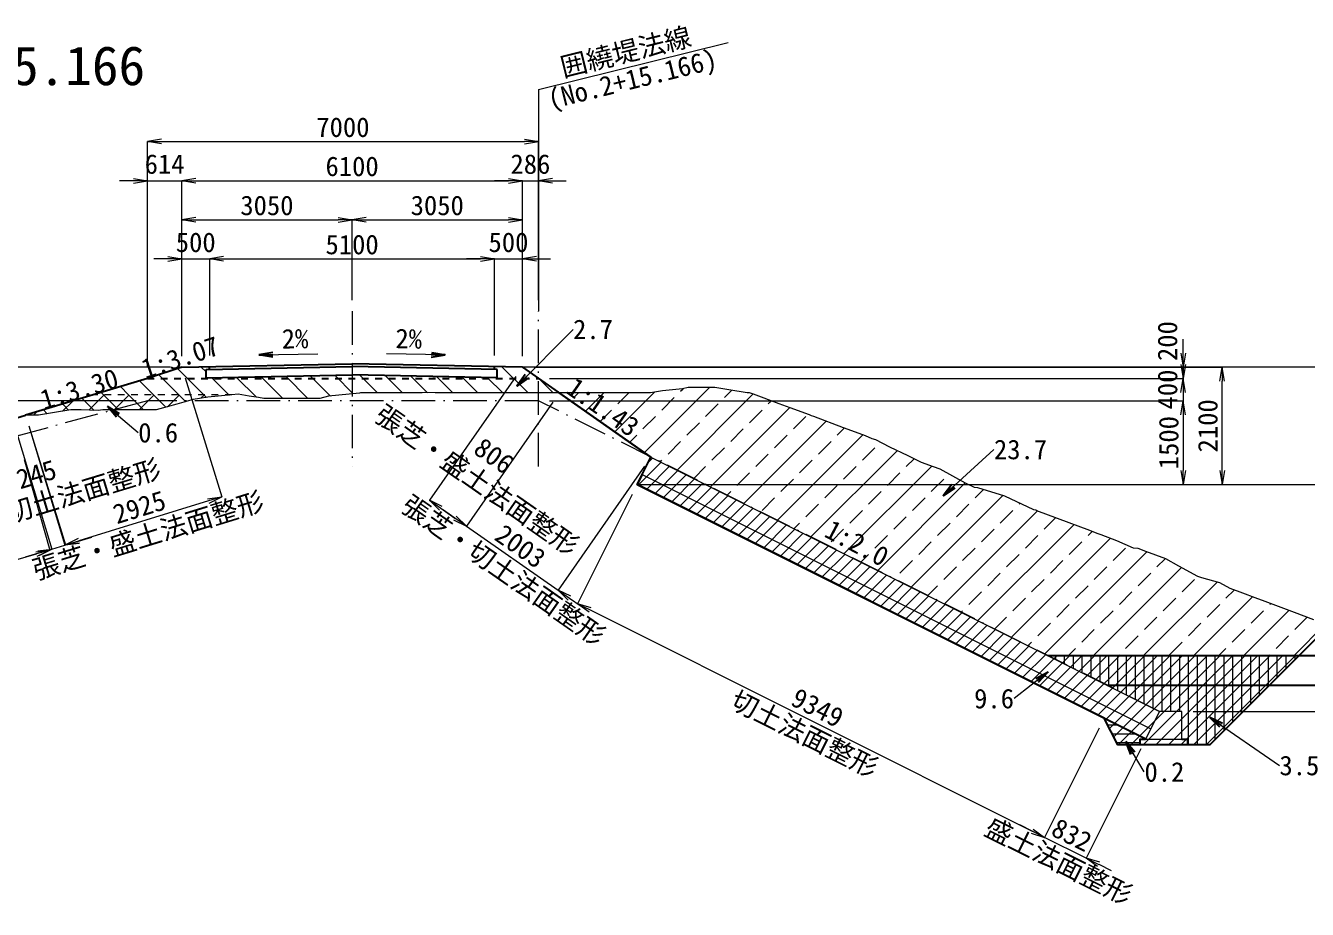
# Model space of a CAD drawing. Header units: millimetres. Extents: x -23295 to 84900, y -241468 to 58400.
# Drawn here: x 43330 to 66280, y -218312 to -202492 of the extents above; entities that cross this region are included whole.
import ezdxf
from ezdxf.enums import TextEntityAlignment as Align

# ---------------------------------------------------------------- set-up
doc = ezdxf.new("R2010")
doc.units = ezdxf.units.MM
doc.header["$LTSCALE"] = 100
doc.header["$PDSIZE"] = 300
doc.linetypes.add('SXF_一点短鎖線', pattern=[9.25, 6, -1.5, 0.25, -1.5])
doc.linetypes.add('SXF_跳び破線', pattern=[12, 6, -6])
doc.layers.get('Defpoints').update_dxf_attribs({"color": 191})
for name, color, linetype, lineweight in [('D-BGD', 7, 'Continuous', 13), ('D-BMK', 2, 'SXF_一点短鎖線', 13), ('D-BYP-STR6', 2, 'SXF_一点短鎖線', 13), ('D-STR-DIM', 7, 'Continuous', 13), ('D-STR-HTXT', 7, 'Continuous', 13), ('D-STR-STR1', 2, 'Continuous', 13), ('D-STR-STR5', 4, 'SXF_跳び破線', 13), ('D-STR-STR8', 3, 'Continuous', 25), ('D-STR-STR9', 1, 'Continuous', 25), ('D-STR-STRA', 6, 'Continuous', 25), ('D-STR-STRC', 7, 'Continuous', 13), ('D-STR-TXT', 7, 'Continuous', 13), ('D-TTL-TXT', 7, 'Continuous', 13), ('切土法面整形', 4, 'Continuous', 13), ('埋A', 6, 'Continuous', 13), ('埋C', 6, 'Continuous', 13), ('床堀', 3, 'Continuous', 13), ('張芝', 3, 'Continuous', 13), ('掘削', 4, 'Continuous', 13), ('盛土(4.0≦W)', 5, 'Continuous', 13), ('盛土(W＜2.5)', 5, 'Continuous', 13), ('盛土法面整形', 1, 'Continuous', 13)]:
    doc.layers.add(name, color=color, linetype=linetype, lineweight=lineweight)
doc.styles.add('MS ゴシック', font='MS Gothic.ttf')
doc.styles.add('ＭＳ ゴシック', font='MS Gothic.ttf')
doc.dimstyles.new('DIM-100-F', dxfattribs={"dimscale": 100, "dimtxt": 3.5, "dimasz": 2.5, "dimexe": 0, "dimexo": 2, "dimgap": 0.8, "dimtad": 1, "dimdec": 0, "dimzin": 0, "dimdsep": 46, "dimtxsty": 'MS ゴシック', "dimblk": 'OPEN', "dimcen": 0.1, "dimclrd": 256, "dimclre": 256, "dimclrt": 256, "dimaunit": 1, "dimadec": 4, "dimazin": 0, "dimtfac": 1, "dimtdec": 0, "dimtmove": 2, "dimatfit": 3, "dimldrblk": 'OPEN', "dimfxl": 1, "dimtolj": 1, "dimtzin": 0, "dimlwd": -1, "dimlwe": -1, "dimarcsym": 0})

# ---------------------------------------------------------------- blocks, each defined once
blk = doc.blocks.new('_Open')
at = {"color": 0, "linetype": 'ByBlock', "lineweight": -2}
for p, q in [((-1, 0.167), (0, 0)), ((-1, -0.167), (0, 0)), ((0, 0), (-1, 0))]:
    blk.add_line(p, q, dxfattribs=at)
blk = doc.blocks.new('*D215')
at = {"layer": 'D-STR-DIM', "ltscale": 0.01, "transparency": 16777216}
for p, q in [((64054, -208357), (64054, -208107)), ((52436, -208607), (64054, -208607)), ((64054, -208607), (64054, -208807)), ((52711, -208807), (64054, -208807)), ((64054, -209057), (64054, -209307))]:
    blk.add_line(p, q, dxfattribs=at)
at = {"layer": 'Defpoints', "color": 0, "ltscale": 0.01, "transparency": 16777216}
for p in [(52236, -208607), (52511, -208807), (64054, -208807)]:
    blk.add_point(p, dxfattribs=at)
at = {"layer": 'D-STR-DIM', "ltscale": 0.01, "transparency": 16777216, "xscale": 250, "yscale": 250, "zscale": 250}
for p, rotation in [((64054, -208607), 270), ((64054, -208807), 90)]:
    blk.add_blockref('_Open', p, dxfattribs=dict(at, rotation=rotation))
at = {"layer": 'D-STR-DIM', "ltscale": 0.01, "transparency": 16777216, "insert": (63777, -208139), "char_height": 350, "attachment_point": 5, "rotation": 90, "style": 'MS ゴシック'}
blk.add_mtext('\\A1;200', dxfattribs=at)
blk = doc.blocks.new('*D216')
at = {"layer": 'D-STR-DIM', "ltscale": 0.01, "transparency": 16777216}
for p, q in [((64054, -208557), (64054, -208307)), ((52711, -208807), (64054, -208807)), ((64054, -208807), (64054, -209207)), ((52711, -209207), (64054, -209207)), ((64054, -209457), (64054, -209707))]:
    blk.add_line(p, q, dxfattribs=at)
at = {"layer": 'Defpoints', "color": 0, "ltscale": 0.01, "transparency": 16777216}
for p in [(52511, -208807), (52511, -209207), (64054, -209207)]:
    blk.add_point(p, dxfattribs=at)
at = {"layer": 'D-STR-DIM', "ltscale": 0.01, "transparency": 16777216, "xscale": 250, "yscale": 250, "zscale": 250}
for p, rotation in [((64054, -208807), 270), ((64054, -209207), 90)]:
    blk.add_blockref('_Open', p, dxfattribs=dict(at, rotation=rotation))
at = {"layer": 'D-STR-DIM', "ltscale": 0.01, "transparency": 16777216, "insert": (63778, -209007), "char_height": 350, "attachment_point": 5, "rotation": 90, "style": 'MS ゴシック'}
blk.add_mtext('\\A1;400', dxfattribs=at)
blk = doc.blocks.new('*D217')
at = {"layer": 'D-STR-DIM', "ltscale": 0.01, "transparency": 16777216}
for p, q in [((52436, -208607), (64754, -208607)), ((64754, -210457), (64754, -208857)), ((55711, -210707), (64754, -210707))]:
    blk.add_line(p, q, dxfattribs=at)
at = {"layer": 'Defpoints', "color": 0, "ltscale": 0.01, "transparency": 16777216}
for p in [(52236, -208607), (64754, -208607), (55511, -210707)]:
    blk.add_point(p, dxfattribs=at)
at = {"layer": 'D-STR-DIM', "ltscale": 0.01, "transparency": 16777216, "xscale": 250, "yscale": 250, "zscale": 250}
for p, rotation in [((64754, -208607), 90), ((64754, -210707), 270)]:
    blk.add_blockref('_Open', p, dxfattribs=dict(at, rotation=rotation))
at = {"layer": 'D-STR-DIM', "ltscale": 0.01, "transparency": 16777216, "insert": (64499, -209657), "char_height": 350, "attachment_point": 5, "rotation": 90, "style": 'MS ゴシック'}
blk.add_mtext('\\A1;2100', dxfattribs=at)
blk = doc.blocks.new('*D218')
at = {"layer": 'D-STR-DIM', "ltscale": 0.01, "transparency": 16777216}
for p, q in [((56570, -209207), (64054, -209207)), ((64054, -209457), (64054, -210457)), ((55711, -210707), (64054, -210707))]:
    blk.add_line(p, q, dxfattribs=at)
at = {"layer": 'Defpoints', "color": 0, "ltscale": 0.01, "transparency": 16777216}
for p in [(56370, -209207), (55511, -210707), (64054, -210707)]:
    blk.add_point(p, dxfattribs=at)
at = {"layer": 'D-STR-DIM', "ltscale": 0.01, "transparency": 16777216, "xscale": 250, "yscale": 250, "zscale": 250}
for p, rotation in [((64054, -209207), 90), ((64054, -210707), 270)]:
    blk.add_blockref('_Open', p, dxfattribs=dict(at, rotation=rotation))
at = {"layer": 'D-STR-DIM', "ltscale": 0.01, "transparency": 16777216, "insert": (63799, -209957), "char_height": 350, "attachment_point": 5, "rotation": 90, "style": 'MS ゴシック'}
blk.add_mtext('\\A1;1500', dxfattribs=at)
blk = doc.blocks.new('*D219')
at = {"layer": 'D-STR-DIM', "transparency": 16777216}
for p, q in [((45311, -209207), (40183, -209207)), ((40183, -209818), (40183, -209457)), ((41045, -210068), (40183, -210068))]:
    blk.add_line(p, q, dxfattribs=at)
at = {"layer": 'Defpoints', "color": 0, "transparency": 16777216}
for p in [(40183, -209207), (45511, -209207), (41245, -210068)]:
    blk.add_point(p, dxfattribs=at)
at = {"layer": 'D-STR-DIM', "transparency": 16777216, "xscale": 250, "yscale": 250, "zscale": 250}
for p, rotation in [((40183, -209207), 90), ((40183, -210068), 270)]:
    blk.add_blockref('_Open', p, dxfattribs=dict(at, rotation=rotation))
at = {"layer": 'D-STR-DIM', "transparency": 16777216, "insert": (39928, -209637), "char_height": 350, "attachment_point": 5, "rotation": 90, "style": 'MS ゴシック'}
blk.add_mtext('\\A1;861', dxfattribs=at)
blk = doc.blocks.new('*D220')
at = {"layer": 'D-STR-DIM', "transparency": 16777216}
for p, q in [((66334, -213768), (72265, -213768)), ((72265, -214018), (72265, -214518)), ((64234, -214768), (72265, -214768))]:
    blk.add_line(p, q, dxfattribs=at)
at = {"layer": 'Defpoints', "color": 0, "transparency": 16777216}
for p in [(66134, -213768), (64034, -214768), (72265, -214768)]:
    blk.add_point(p, dxfattribs=at)
at = {"layer": 'D-STR-DIM', "transparency": 16777216, "xscale": 250, "yscale": 250, "zscale": 250}
for p, rotation in [((72265, -213768), 90), ((72265, -214768), 270)]:
    blk.add_blockref('_Open', p, dxfattribs=dict(at, rotation=rotation))
at = {"layer": 'D-STR-DIM', "transparency": 16777216, "insert": (72010, -214268), "char_height": 350, "attachment_point": 5, "rotation": 90, "style": 'MS ゴシック'}
blk.add_mtext('\\A1;1000', dxfattribs=at)
blk = doc.blocks.new('*D222')
at = {"layer": 'D-STR-DIM', "transparency": 16777216}
for p, q in [((40183, -208357), (40183, -208107)), ((45925, -208607), (40183, -208607)), ((40183, -209207), (40183, -208607)), ((45311, -209207), (40183, -209207)), ((40183, -209457), (40183, -209707))]:
    blk.add_line(p, q, dxfattribs=at)
at = {"layer": 'Defpoints', "color": 0, "transparency": 16777216}
for p in [(40183, -208607), (46125, -208607), (45511, -209207)]:
    blk.add_point(p, dxfattribs=at)
at = {"layer": 'D-STR-DIM', "transparency": 16777216, "xscale": 250, "yscale": 250, "zscale": 250}
for p, rotation in [((40183, -208607), 270), ((40183, -209207), 90)]:
    blk.add_blockref('_Open', p, dxfattribs=dict(at, rotation=rotation))
at = {"layer": 'D-STR-DIM', "transparency": 16777216, "insert": (39928, -208907), "char_height": 350, "attachment_point": 5, "rotation": 90, "style": 'MS ゴシック'}
blk.add_mtext('\\A1;600', dxfattribs=at)
blk = doc.blocks.new('*D254')
at = {"layer": 'D-STR-DIM', "ltscale": 0.2, "transparency": 16777216}
for p, q in [((45511, -208607), (45511, -204568)), ((45761, -204568), (52261, -204568)), ((52511, -207405), (52511, -204568))]:
    blk.add_line(p, q, dxfattribs=at)
at = {"layer": 'Defpoints', "color": 0, "ltscale": 0.2, "transparency": 16777216}
for p in [(52511, -204568), (52511, -207605), (45511, -208807)]:
    blk.add_point(p, dxfattribs=at)
at = {"layer": 'D-STR-DIM', "ltscale": 0.2, "transparency": 16777216, "xscale": 250, "yscale": 250, "zscale": 250, "rotation": 180}
blk.add_blockref('_Open', (45511, -204568), dxfattribs=at)
at = {"layer": 'D-STR-DIM', "ltscale": 0.2, "transparency": 16777216, "xscale": 250, "yscale": 250, "zscale": 250}
blk.add_blockref('_Open', (52511, -204568), dxfattribs=at)
at = {"layer": 'D-STR-DIM', "ltscale": 0.2, "transparency": 16777216, "insert": (49011, -204313), "char_height": 350, "attachment_point": 5, "style": 'MS ゴシック'}
blk.add_mtext('\\A1;7000', dxfattribs=at)
blk = doc.blocks.new('*D223')
at = {"layer": 'D-STR-DIM', "ltscale": 0.2, "transparency": 16777216}
for p, q in [((45875, -206668), (45625, -206668)), ((46125, -208407), (46125, -206668)), ((46125, -206668), (46625, -206668)), ((46625, -208397), (46625, -206668)), ((46875, -206668), (47125, -206668))]:
    blk.add_line(p, q, dxfattribs=at)
at = {"layer": 'Defpoints', "color": 0, "ltscale": 0.2, "transparency": 16777216}
for p in [(46625, -206668), (46125, -208607), (46625, -208597)]:
    blk.add_point(p, dxfattribs=at)
at = {"layer": 'D-STR-DIM', "ltscale": 0.2, "transparency": 16777216, "xscale": 250, "yscale": 250, "zscale": 250}
blk.add_blockref('_Open', (46125, -206668), dxfattribs=at)
at = {"layer": 'D-STR-DIM', "ltscale": 0.2, "transparency": 16777216, "xscale": 250, "yscale": 250, "zscale": 250, "rotation": 180}
blk.add_blockref('_Open', (46625, -206668), dxfattribs=at)
at = {"layer": 'D-STR-DIM', "ltscale": 0.2, "transparency": 16777216, "insert": (46375, -206373), "char_height": 350, "attachment_point": 5, "style": 'MS ゴシック'}
blk.add_mtext('\\A1;500', dxfattribs=at)
blk = doc.blocks.new('*D224')
at = {"layer": 'D-STR-DIM', "ltscale": 0.2, "transparency": 16777216}
for p, q in [((46625, -208397), (46625, -206668)), ((46875, -206668), (51475, -206668)), ((51725, -208397), (51725, -206668))]:
    blk.add_line(p, q, dxfattribs=at)
at = {"layer": 'Defpoints', "color": 0, "ltscale": 0.2, "transparency": 16777216}
for p in [(51725, -206668), (46625, -208597), (51725, -208597)]:
    blk.add_point(p, dxfattribs=at)
at = {"layer": 'D-STR-DIM', "ltscale": 0.2, "transparency": 16777216, "xscale": 250, "yscale": 250, "zscale": 250, "rotation": 180}
blk.add_blockref('_Open', (46625, -206668), dxfattribs=at)
at = {"layer": 'D-STR-DIM', "ltscale": 0.2, "transparency": 16777216, "xscale": 250, "yscale": 250, "zscale": 250}
blk.add_blockref('_Open', (51725, -206668), dxfattribs=at)
at = {"layer": 'D-STR-DIM', "ltscale": 0.2, "transparency": 16777216, "insert": (49175, -206413), "char_height": 350, "attachment_point": 5, "style": 'MS ゴシック'}
blk.add_mtext('\\A1;5100', dxfattribs=at)
blk = doc.blocks.new('*D225')
at = {"layer": 'D-STR-DIM', "ltscale": 0.2, "transparency": 16777216}
for p, q in [((51475, -206668), (51225, -206668)), ((51725, -208397), (51725, -206668)), ((51725, -206668), (52225, -206668)), ((52225, -208407), (52225, -206668)), ((52475, -206668), (52725, -206668))]:
    blk.add_line(p, q, dxfattribs=at)
at = {"layer": 'Defpoints', "color": 0, "ltscale": 0.2, "transparency": 16777216}
for p in [(52225, -206668), (51725, -208597), (52225, -208607)]:
    blk.add_point(p, dxfattribs=at)
at = {"layer": 'D-STR-DIM', "ltscale": 0.2, "transparency": 16777216, "xscale": 250, "yscale": 250, "zscale": 250}
blk.add_blockref('_Open', (51725, -206668), dxfattribs=at)
at = {"layer": 'D-STR-DIM', "ltscale": 0.2, "transparency": 16777216, "xscale": 250, "yscale": 250, "zscale": 250, "rotation": 180}
blk.add_blockref('_Open', (52225, -206668), dxfattribs=at)
at = {"layer": 'D-STR-DIM', "ltscale": 0.2, "transparency": 16777216, "insert": (51975, -206373), "char_height": 350, "attachment_point": 5, "style": 'MS ゴシック'}
blk.add_mtext('\\A1;500', dxfattribs=at)
blk = doc.blocks.new('*D226')
at = {"layer": 'D-STR-DIM', "ltscale": 0.2, "transparency": 16777216}
for p, q in [((46125, -208407), (46125, -205968)), ((46375, -205968), (48925, -205968)), ((49175, -207407), (49175, -205968))]:
    blk.add_line(p, q, dxfattribs=at)
at = {"layer": 'Defpoints', "color": 0, "ltscale": 0.2, "transparency": 16777216}
for p in [(49175, -205968), (49175, -207607), (46125, -208607)]:
    blk.add_point(p, dxfattribs=at)
at = {"layer": 'D-STR-DIM', "ltscale": 0.2, "transparency": 16777216, "xscale": 250, "yscale": 250, "zscale": 250, "rotation": 180}
blk.add_blockref('_Open', (46125, -205968), dxfattribs=at)
at = {"layer": 'D-STR-DIM', "ltscale": 0.2, "transparency": 16777216, "xscale": 250, "yscale": 250, "zscale": 250}
blk.add_blockref('_Open', (49175, -205968), dxfattribs=at)
at = {"layer": 'D-STR-DIM', "ltscale": 0.2, "transparency": 16777216, "insert": (47650, -205713), "char_height": 350, "attachment_point": 5, "style": 'MS ゴシック'}
blk.add_mtext('\\A1;3050', dxfattribs=at)
blk = doc.blocks.new('*D227')
at = {"layer": 'D-STR-DIM', "ltscale": 0.2, "transparency": 16777216}
for p, q in [((49175, -207407), (49175, -205968)), ((49425, -205968), (51975, -205968)), ((52225, -208407), (52225, -205968))]:
    blk.add_line(p, q, dxfattribs=at)
at = {"layer": 'Defpoints', "color": 0, "ltscale": 0.2, "transparency": 16777216}
for p in [(52225, -205968), (49175, -207607), (52225, -208607)]:
    blk.add_point(p, dxfattribs=at)
at = {"layer": 'D-STR-DIM', "ltscale": 0.2, "transparency": 16777216, "xscale": 250, "yscale": 250, "zscale": 250, "rotation": 180}
blk.add_blockref('_Open', (49175, -205968), dxfattribs=at)
at = {"layer": 'D-STR-DIM', "ltscale": 0.2, "transparency": 16777216, "xscale": 250, "yscale": 250, "zscale": 250}
blk.add_blockref('_Open', (52225, -205968), dxfattribs=at)
at = {"layer": 'D-STR-DIM', "ltscale": 0.2, "transparency": 16777216, "insert": (50700, -205713), "char_height": 350, "attachment_point": 5, "style": 'MS ゴシック'}
blk.add_mtext('\\A1;3050', dxfattribs=at)
blk = doc.blocks.new('*D228')
at = {"layer": 'D-STR-DIM', "ltscale": 1500, "transparency": 16777216}
for p, q in [((45261, -205268), (45011, -205268)), ((45511, -208607), (45511, -205268)), ((45511, -205268), (46125, -205268)), ((46125, -208407), (46125, -205268)), ((46375, -205268), (46625, -205268))]:
    blk.add_line(p, q, dxfattribs=at)
at = {"layer": 'Defpoints', "color": 0, "ltscale": 1500, "transparency": 16777216}
for p in [(46125, -205268), (46125, -208607), (45511, -208807)]:
    blk.add_point(p, dxfattribs=at)
at = {"layer": 'D-STR-DIM', "ltscale": 1500, "transparency": 16777216, "xscale": 250, "yscale": 250, "zscale": 250}
blk.add_blockref('_Open', (45511, -205268), dxfattribs=at)
at = {"layer": 'D-STR-DIM', "ltscale": 1500, "transparency": 16777216, "xscale": 250, "yscale": 250, "zscale": 250, "rotation": 180}
blk.add_blockref('_Open', (46125, -205268), dxfattribs=at)
at = {"layer": 'D-STR-DIM', "ltscale": 1500, "transparency": 16777216, "insert": (45818, -204973), "char_height": 350, "attachment_point": 5, "style": 'MS ゴシック'}
blk.add_mtext('\\A1;614', dxfattribs=at)
blk = doc.blocks.new('*D229')
at = {"layer": 'D-STR-DIM', "ltscale": 1500, "transparency": 16777216}
for p, q in [((51975, -205268), (51725, -205268)), ((52225, -208407), (52225, -205268)), ((52225, -205268), (52511, -205268)), ((52511, -207405), (52511, -205268)), ((52761, -205268), (53011, -205268))]:
    blk.add_line(p, q, dxfattribs=at)
at = {"layer": 'Defpoints', "color": 0, "ltscale": 1500, "transparency": 16777216}
for p in [(52511, -205268), (52511, -207605), (52225, -208607)]:
    blk.add_point(p, dxfattribs=at)
at = {"layer": 'D-STR-DIM', "ltscale": 1500, "transparency": 16777216, "xscale": 250, "yscale": 250, "zscale": 250}
blk.add_blockref('_Open', (52225, -205268), dxfattribs=at)
at = {"layer": 'D-STR-DIM', "ltscale": 1500, "transparency": 16777216, "xscale": 250, "yscale": 250, "zscale": 250, "rotation": 180}
blk.add_blockref('_Open', (52511, -205268), dxfattribs=at)
at = {"layer": 'D-STR-DIM', "ltscale": 1500, "transparency": 16777216, "insert": (52368, -204973), "char_height": 350, "attachment_point": 5, "style": 'MS ゴシック'}
blk.add_mtext('\\A1;286', dxfattribs=at)
blk = doc.blocks.new('*D230')
at = {"layer": 'D-STR-DIM', "ltscale": 1500, "transparency": 16777216}
for p, q in [((46125, -208407), (46125, -205268)), ((46375, -205268), (51975, -205268)), ((52225, -208407), (52225, -205268))]:
    blk.add_line(p, q, dxfattribs=at)
at = {"layer": 'Defpoints', "color": 0, "ltscale": 1500, "transparency": 16777216}
for p in [(52225, -205268), (46125, -208607), (52225, -208607)]:
    blk.add_point(p, dxfattribs=at)
at = {"layer": 'D-STR-DIM', "ltscale": 1500, "transparency": 16777216, "xscale": 250, "yscale": 250, "zscale": 250, "rotation": 180}
blk.add_blockref('_Open', (46125, -205268), dxfattribs=at)
at = {"layer": 'D-STR-DIM', "ltscale": 1500, "transparency": 16777216, "xscale": 250, "yscale": 250, "zscale": 250}
blk.add_blockref('_Open', (52225, -205268), dxfattribs=at)
at = {"layer": 'D-STR-DIM', "ltscale": 1500, "transparency": 16777216, "insert": (49175, -205013), "char_height": 350, "attachment_point": 5, "style": 'MS ゴシック'}
blk.add_mtext('\\A1;6100', dxfattribs=at)
blk = doc.blocks.new('*D234')
at = {"layer": 'Defpoints', "color": 0, "transparency": 16777216}
for p in [(46125, -208607), (43330, -209468), (44044, -211788)]:
    blk.add_point(p, dxfattribs=at)
at = {"layer": '張芝', "transparency": 16777216}
for p, q in [((46184, -208798), (46840, -210927)), ((43388, -209659), (44044, -211788)), ((46601, -211001), (44283, -211715))]:
    blk.add_line(p, q, dxfattribs=at)
at = {"layer": '張芝', "transparency": 16777216, "xscale": 250, "yscale": 250, "zscale": 250}
for p, rotation in [((46840, -210927), 17.12516216572729), ((44044, -211788), 197.1251621657272)]:
    blk.add_blockref('_Open', p, dxfattribs=dict(at, rotation=rotation))
at = {"layer": '張芝', "transparency": 16777216, "char_height": 350, "attachment_point": 5, "rotation": 17.1252, "style": 'MS ゴシック'}
for s, insert in [('\\A1;張芝・盛土法面整形}', (45528, -211635)), ('\\A1;{\\C3;2925', (45367, -211114))]:
    blk.add_mtext(s, dxfattribs=dict(at, insert=insert))
blk = doc.blocks.new('*D235')
at = {"layer": 'Defpoints', "color": 0, "transparency": 16777216}
for p in [(62644, -214888), (63388, -215260), (61576, -217023)]:
    blk.add_point(p, dxfattribs=at)
at = {"layer": '盛土法面整形', "transparency": 16777216}
for p, q in [((62554, -215067), (61576, -217023)), ((63298, -215439), (62320, -217395)), ((61353, -216911), (61129, -216799)), ((62320, -217395), (61576, -217023)), ((62544, -217506), (62767, -217618))]:
    blk.add_line(p, q, dxfattribs=at)
at = {"layer": '盛土法面整形', "transparency": 16777216, "xscale": 250, "yscale": 250, "zscale": 250}
for p, rotation in [((61576, -217023), 333.4345157385486), ((62320, -217395), 153.4345157385486)]:
    blk.add_blockref('_Open', p, dxfattribs=dict(at, rotation=rotation))
at = {"layer": '盛土法面整形', "transparency": 16777216, "char_height": 350, "attachment_point": 5, "rotation": 333.4345, "style": 'MS ゴシック'}
for s, insert in [('\\A1;盛土法面整形}', (61819, -217466)), ('\\A1;{\\C1;832', (62062, -216981))]:
    blk.add_mtext(s, dxfattribs=dict(at, insert=insert))
blk = doc.blocks.new('*D236')
at = {"layer": 'Defpoints', "color": 0, "transparency": 16777216}
for p in [(52225, -208607), (52885, -209068), (51222, -211450)]:
    blk.add_point(p, dxfattribs=at)
at = {"layer": '張芝', "transparency": 16777216}
for p, q in [((52110, -208771), (50561, -210989)), ((52771, -209232), (51222, -211450)), ((50766, -211132), (51017, -211307))]:
    blk.add_line(p, q, dxfattribs=at)
at = {"layer": '張芝', "transparency": 16777216, "xscale": 250, "yscale": 250, "zscale": 250}
for p, rotation in [((50561, -210989), 145.0696935749836), ((51222, -211450), 325.0696935749836)]:
    blk.add_blockref('_Open', p, dxfattribs=dict(at, rotation=rotation))
at = {"layer": '張芝', "transparency": 16777216, "char_height": 350, "attachment_point": 5, "rotation": 325.0697, "style": 'MS ゴシック'}
for s, insert in [('\\A1;張芝・盛土法面整形}', (51403, -210642)), ('\\A1;{\\C3;806', (51715, -210194))]:
    blk.add_mtext(s, dxfattribs=dict(at, insert=insert))
blk = doc.blocks.new('*D237')
at = {"layer": 'Defpoints', "color": 0, "transparency": 16777216}
for p in [(54281, -210707), (62644, -214888), (61576, -217023)]:
    blk.add_point(p, dxfattribs=at)
at = {"layer": '切土法面整形', "transparency": 16777216}
for p, q in [((54192, -210886), (53214, -212841)), ((53437, -212953), (61353, -216911)), ((62554, -215067), (61576, -217023))]:
    blk.add_line(p, q, dxfattribs=at)
at = {"layer": '切土法面整形', "transparency": 16777216, "xscale": 250, "yscale": 250, "zscale": 250}
for p, rotation in [((53214, -212841), 153.4349488229088), ((61576, -217023), 333.4349488229088)]:
    blk.add_blockref('_Open', p, dxfattribs=dict(at, rotation=rotation))
at = {"layer": '切土法面整形', "transparency": 16777216, "char_height": 350, "attachment_point": 5, "rotation": 333.4349, "style": 'MS ゴシック'}
for s, insert in [('\\A1;切土法面整形}', (57267, -215188)), ('\\A1;{\\C4;9349', (57509, -214704))]:
    blk.add_mtext(s, dxfattribs=dict(at, insert=insert))
blk = doc.blocks.new('*D238')
at = {"layer": 'Defpoints', "color": 0, "transparency": 16777216}
for p in [(52885, -209068), (54527, -210215), (52864, -212597)]:
    blk.add_point(p, dxfattribs=at)
at = {"layer": '切土法面整形', "transparency": 16777216}
for p, q in [((52771, -209232), (51222, -211450)), ((54413, -210379), (52864, -212597)), ((51017, -211307), (50812, -211164)), ((51222, -211450), (52864, -212597)), ((53069, -212740), (53274, -212883))]:
    blk.add_line(p, q, dxfattribs=at)
at = {"layer": '切土法面整形', "transparency": 16777216, "xscale": 250, "yscale": 250, "zscale": 250}
for p, rotation in [((51222, -211450), 325.0696935767453), ((52864, -212597), 145.0696935767453)]:
    blk.add_blockref('_Open', p, dxfattribs=dict(at, rotation=rotation))
at = {"layer": '切土法面整形', "transparency": 16777216, "char_height": 350, "attachment_point": 5, "rotation": 325.0697, "style": 'MS ゴシック'}
for s, insert in [('\\A1;張芝・切土法面整形}', (51877, -212260)), ('\\A1;{\\C4;2003', (52189, -211814))]:
    blk.add_mtext(s, dxfattribs=dict(at, insert=insert))
blk = doc.blocks.new('*D239')
at = {"layer": 'Defpoints', "color": 0, "transparency": 16777216}
for p in [(43247, -210068), (37663, -211663), (43765, -211881)]:
    blk.add_point(p, dxfattribs=at)
at = {"layer": '切土法面整形', "transparency": 16777216}
for p, q in [((43302, -210260), (43765, -211881)), ((37718, -211855), (38181, -213476)), ((38421, -213407), (43524, -211949))]:
    blk.add_line(p, q, dxfattribs=at)
at = {"layer": '切土法面整形', "transparency": 16777216, "xscale": 250, "yscale": 250, "zscale": 250}
for p, rotation in [((43765, -211881), 15.94539589957339), ((38181, -213476), 195.9453958995734)]:
    blk.add_blockref('_Open', p, dxfattribs=dict(at, rotation=rotation))
at = {"layer": '切土法面整形', "transparency": 16777216, "char_height": 350, "attachment_point": 5, "rotation": 15.9454, "style": 'MS ゴシック'}
for s, insert in [('\\A1;5807', (40903, -212433)), ('\\A1;切土法面整形', (41051, -212953))]:
    blk.add_mtext(s, dxfattribs=dict(at, insert=insert))
blk = doc.blocks.new('*D240')
at = {"layer": 'Defpoints', "color": 0, "transparency": 16777216}
for p in [(43096, -209539), (43330, -209468), (44034, -211793)]:
    blk.add_point(p, dxfattribs=at)
at = {"layer": '切土法面整形', "transparency": 16777216}
for p, q in [((43154, -209730), (43800, -211864)), ((43388, -209659), (44034, -211793)), ((43800, -211864), (44034, -211793)), ((44274, -211721), (44513, -211648)), ((43561, -211937), (43322, -212009))]:
    blk.add_line(p, q, dxfattribs=at)
at = {"layer": '切土法面整形', "transparency": 16777216, "xscale": 250, "yscale": 250, "zscale": 250}
for p, rotation in [((43800, -211864), 16.86250620792022), ((44034, -211793), 196.8625062079203)]:
    blk.add_blockref('_Open', p, dxfattribs=dict(at, rotation=rotation))
at = {"layer": '切土法面整形', "transparency": 16777216, "char_height": 350, "attachment_point": 5, "rotation": 16.8625, "style": 'MS ゴシック'}
for s, insert in [('\\A1;張芝・切土法面整形}', (43680, -211046)), ('\\A1;{\\C4;245', (43523, -210526))]:
    blk.add_mtext(s, dxfattribs=dict(at, insert=insert))

msp = doc.modelspace()

# ---------------------------------------------------------------- hatches: boundary and pattern name
at = {"layer": '埋A'}
h = msp.add_hatch(dxfattribs=at)
h.set_pattern_fill('ANSI31', color=256, scale=50, angle=45)
h.set_pattern_definition([(90, (-164286.73, 135129.43), (-158.75, 0), [])])
h.paths.add_polyline_path([(66133.7, -213767.8), (61633.5, -213767.8), (63633.6, -214767.9), (64033.6, -214767.9), (64033.6, -215267.9), (64133.6, -215267.9), (64133.6, -215367.9), (64533.6, -215367.9)])
at = {"layer": '埋C'}
h = msp.add_hatch(dxfattribs=at)
h.set_pattern_fill('ANSI31', color=256, scale=50, angle=135)
h.set_pattern_definition([(180, (-2323.66, -240567.66), (-1e-14, -158.75), [])])
h.paths.add_polyline_path([(62643.6, -214887.8), (62883.6, -215367.9), (63283.6, -215367.9), (63283.6, -215267.9), (63383.6, -215267.9), (63387.7, -215259.8)])
at = {"layer": '床堀'}
h = msp.add_hatch(dxfattribs=at)
h.set_pattern_fill('ANSI31', color=256, scale=50)
h.set_pattern_definition([(45, (-164286.73, 112206.67), (-112.2532, 112.2532), [])])
h.paths.add_polyline_path([(66133.7, -213767.8), (61633.5, -213767.8), (54527.3, -210214.7), (54281.3, -210706.6), (62643.6, -214887.8), (62883.6, -215367.9), (64533.6, -215367.9)])
at = {"layer": '掘削'}
h = msp.add_hatch(dxfattribs=at)
h.set_pattern_fill('ANSI33', color=256, scale=100)
h.set_pattern_definition([(45, (-164286.73, 135129.4), (-449.0128, 449.0128), []), (45, (-163837.7, 135129.4), (-449.0128, 449.0128), [317.5, -158.75])])
h.paths.add_polyline_path([(66666.5, -213235), (66628, -213214), (66543.6, -213197.2), (66396.8, -213127.8), (66051.2, -212999), (65811.1, -212909.5), (65474.5, -212784.1), (65393.5, -212753.8), (65078.7, -212636.5), (64897.8, -212569.1), (64712.5, -212467.9), (64390.2, -212379.9), (64321.1, -212354.1), (63980.1, -212167.9), (63744.4, -212039.2), (63386.8, -211905.9), (63247.7, -211854), (63167.6, -211846), (62871.3, -211713.7), (62590.9, -211609.2), (62515.2, -211581), (62383.5, -211531.9), (61437.5, -211179.3), (61416.6, -211167.9), (61380.2, -211158), (60860.8, -210912.6), (60376.9, -210767.9), (60318, -210762), (60158.5, -210680.8), (59707.3, -210434.4), (59585.5, -210389), (59373.6, -210310), (59130.6, -210195.2), (58802.2, -210040.1), (58553.9, -209904.5), (58486.9, -209891.1), (58370.3, -209836.1), (58120.7, -209743), (57977.2, -209689.5), (57445.8, -209491.5), (57400.5, -209477.9), (57388.2, -209470), (57367, -209462.1), (57022, -209333.5), (56823.8, -209259.6), (56363.7, -209088.1), (56289.6, -209067.9), (56247, -209067.9), (55923.4, -209011.8), (55670.3, -208967.9), (55360.4, -208967.9), (55191, -208967.9), (55093.6, -208994.5), (54733, -209030.4), (54516.9, -209067.9), (54458.5, -209067.9), (54357, -209067.9), (53940.2, -209067.9), (53726.1, -209067.9), (53363.5, -209067.9), (53359.9, -209067.9), (53353.7, -209067.9), (52885.2, -209067.9), (54527.3, -210214.7), (61633.5, -213767.8), (66133.7, -213767.8)])
at = {"layer": '盛土(4.0≦W)'}
h = msp.add_hatch(dxfattribs=at)
h.set_pattern_fill('ANSI31', color=256, scale=100, angle=90)
h.set_pattern_definition([(135, (-164286.73, 57383.83), (-224.5064, -224.5064), [])])
h.paths.add_polyline_path([(52224.7, -208606.6), (51724.8, -208596.6), (51724.7, -208646.6), (51774.7, -208647.6), (51774.7, -208797.6), (49175.6, -208745.6), (46561.1, -208799.5), (46561.1, -208649.5), (46624.8, -208648.2), (46624.8, -208596.6), (46124.8, -208606.6), (45511.2, -208806.6), (44545.8, -209099.2), (47019.6, -209099.2), (47134.3, -209087.8), (47333.9, -209122.4), (47500.5, -209151.3), (47596.3, -209167.9), (47951.1, -209167.9), (48173, -209167.9), (48232.9, -209167.9), (48337.2, -209167.9), (48599.1, -209167.9), (48749.7, -209126.8), (49307.4, -209071.2), (49326.4, -209067.9), (49331.6, -209067.9), (49340.5, -209067.9), (49903.2, -209067.9), (50343.8, -209067.9), (50430.2, -209067.9), (50479.9, -209061.1), (50663.8, -209067.9), (51056.6, -209067.9), (51162.6, -209067.9), (51347.1, -209067.9), (51633.3, -209067.9), (51895.1, -209067.9), (52210, -209067.9), (52350.4, -209067.9), (52511.1, -209067.9), (52627.5, -209067.9), (52885.2, -209067.9)])
at = {"layer": '盛土(W＜2.5)'}
h = msp.add_hatch(dxfattribs=at)
h.set_pattern_fill('ANSI37', color=256, scale=100)
h.set_pattern_definition([(45, (-164286.73, 57383.83), (-224.5064, 224.5064), []), (135, (-164286.73, 57383.83), (-224.5064, -224.5064), [])])
h.paths.add_polyline_path([(46330.5, -209187.4), (46442.9, -209167.9), (46594.7, -209141.6), (47019.6, -209099.2), (44545.8, -209099.2), (43329.5, -209467.9), (43559.3, -209467.9), (43881.9, -209412), (44136, -209367.9), (44323.9, -209367.9), (44625.9, -209382.9), (44712.7, -209367.9), (45238.3, -209367.9), (45289.4, -209367.9), (45327.2, -209367.9), (45669.4, -209367.9), (45866.1, -209314.2), (46035.6, -209267.9)])

# ---------------------------------------------------------------- linework, layer by layer
at = {"layer": 'D-BGD', "linetype": 'Continuous', "lineweight": 13}
msp.add_lwpolyline([(66396.8, -213127.8), (66051.2, -212999), (65811.1, -212909.5), (65474.5, -212784.1), (65393.5, -212753.8), (65078.7, -212636.5), (64897.8, -212569.1), (64712.5, -212467.9), (64390.2, -212379.9), (64321.1, -212354.1), (63980.1, -212167.9), (63744.4, -212039.2), (63386.8, -211905.9), (63247.7, -211854), (63167.6, -211846), (62871.3, -211713.7), (62590.9, -211609.2), (62515.2, -211581), (62383.5, -211531.9), (61437.5, -211179.3), (61416.6, -211167.9), (61380.2, -211158), (60860.8, -210912.6), (60376.9, -210767.9), (60318, -210762), (60158.5, -210680.8), (59707.3, -210434.4), (59585.5, -210389), (59373.6, -210310), (59130.6, -210195.2), (58802.2, -210040.1), (58553.9, -209904.5), (58486.9, -209891.1), (58370.3, -209836.1), (58120.7, -209743), (57977.2, -209689.5), (57445.8, -209491.5), (57400.5, -209477.9), (57388.2, -209470), (57367, -209462.1), (57022, -209333.5), (56823.8, -209259.6), (56363.7, -209088.1), (56289.6, -209067.9), (56247, -209067.9), (55923.4, -209011.8), (55670.3, -208967.9), (55360.4, -208967.9), (55191, -208967.9), (55093.6, -208994.5), (54733, -209030.4), (54516.9, -209067.9), (54458.5, -209067.9), (54357, -209067.9), (53940.2, -209067.9), (53726.1, -209067.9), (53363.5, -209067.9), (53359.9, -209067.9), (53353.7, -209067.9), (52627.5, -209067.9), (52511.1, -209067.9), (52350.4, -209067.9), (52210, -209067.9), (51895.1, -209067.9), (51633.3, -209067.9), (51347.1, -209067.9), (51162.6, -209067.9), (51056.6, -209067.9), (50663.8, -209067.9), (50479.9, -209061.1), (50430.2, -209067.9), (50343.8, -209067.9), (49903.2, -209067.9), (49340.5, -209067.9), (49331.6, -209067.9), (49326.4, -209067.9), (49307.4, -209071.2), (48749.7, -209126.8), (48599.1, -209167.9), (48337.2, -209167.9), (48232.9, -209167.9), (48173, -209167.9), (47951.1, -209167.9), (47596.3, -209167.9), (47500.5, -209151.3), (47333.9, -209122.4), (47134.3, -209087.8), (47019.6, -209099.2), (46594.7, -209141.6), (46442.9, -209167.9), (46330.5, -209187.4), (46035.6, -209267.9), (45866.1, -209314.2), (45669.4, -209367.9), (45327.2, -209367.9), (45289.4, -209367.9), (45238.3, -209367.9), (44712.7, -209367.9), (44625.9, -209382.9), (44323.9, -209367.9), (44136, -209367.9), (43881.9, -209412), (43559.3, -209467.9), (43320.6, -209467.9)], dxfattribs=at)
at = {"layer": 'D-BMK', "linetype": 'SXF_一点短鎖線'}
for p, q in [((49174.8, -207606.6), (49174.8, -210383.7)), ((52511.1, -210383.7), (52511.1, -207606.6))]:
    msp.add_line(p, q, dxfattribs=at)
at = {"layer": 'D-BYP-STR6', "linetype": 'SXF_一点短鎖線'}
msp.add_lwpolyline([(63633.7, -214767.9), (52511.2, -209206.6), (45511.2, -209206.6), (19540.9, -216225.6)], dxfattribs=at)
at = {"layer": 'D-STR-HTXT', "linetype": 'Continuous'}
for p, q in [((52511.1, -203633.2), (55909.3, -202795.1)), ((52511.1, -203633.2), (52511.1, -207606.6)), ((74273.3, -208606.9), (52224.8, -208606.6))]:
    msp.add_line(p, q, dxfattribs=at)
at = {"layer": 'D-STR-HTXT'}
msp.add_line((54281.3, -210706.6), (74273.3, -210706.8), dxfattribs=at)
at = {"layer": 'D-STR-STR1', "linetype": 'Continuous', "lineweight": 25}
for p, q in [((46561.1, -208649.5), (49174.8, -208595.6)), ((46624.8, -208648.2), (46624.8, -208596.6)), ((51774.7, -208647.6), (49174.8, -208595.6)), ((51724.7, -208646.6), (51724.8, -208596.6)), ((46561.1, -208799.5), (46561.1, -208649.5)), ((46561.1, -208799.5), (49174.8, -208745.6)), ((51774.7, -208797.6), (49174.8, -208745.6)), ((51774.7, -208797.6), (51774.7, -208647.6))]:
    msp.add_line(p, q, dxfattribs=at)
at = {"layer": 'D-STR-STR5', "linetype": 'SXF_跳び破線', "ltscale": 0.2}
msp.add_line((47019.6, -209099.2), (44545.8, -209099.2), dxfattribs=at)
at = {"layer": 'D-STR-STR8'}
msp.add_line((43095.5, -209538.8), (43329.5, -209467.9), dxfattribs=at)
msp.add_lwpolyline([(66666.5, -213235), (64533.6, -215367.9), (62883.6, -215367.9), (62643.6, -214887.8), (54281.3, -210706.6), (54527.3, -210214.7), (52885.2, -209067.9)], dxfattribs=at)
at = {"layer": 'D-STR-STR9', "ltscale": 0.01}
for p, q in [((46124.8, -208606.6), (45511.2, -208806.6)), ((46124.8, -208606.6), (49174.8, -208545.6)), ((52224.8, -208606.6), (49174.8, -208545.6)), ((52224.8, -208606.6), (54527.3, -210214.7)), ((45511.2, -208806.6), (43329.5, -209467.9))]:
    msp.add_line(p, q, dxfattribs=at)
at = {"layer": 'D-STR-STRA', "linetype": 'Continuous'}
msp.add_line((61633.5, -213767.8), (82850, -213767.8), dxfattribs=at)
at = {"layer": 'D-STR-STRC', "ltscale": 1500}
msp.add_line((54527.3, -210214.7), (63633.7, -214767.9), dxfattribs=at)
at = {"layer": 'D-STR-STRC', "ltscale": 0.2}
msp.add_lwpolyline([(54527.3, -210214.7), (54370.8, -210527.7), (63477.1, -215080.9)], dxfattribs=at)
at = {"layer": 'D-STR-STRC', "linetype": 'Continuous', "lineweight": 25}
for points in [[(54370.8, -210527.7), (54281.3, -210706.6), (63387.7, -215259.8)], [(64033.6, -215267.9), (64133.6, -215267.9), (64133.6, -215367.9), (64033.6, -215367.9), (63383.6, -215367.9), (63283.6, -215367.9), (63283.6, -215267.9), (63383.6, -215267.9)]]:
    msp.add_lwpolyline(points, dxfattribs=at)
at = {"layer": 'D-STR-STRC', "ltscale": 0.2}
msp.add_lwpolyline([(64033.6, -215267.9), (64033.6, -214767.9), (63633.6, -214767.9), (63383.6, -215267.9)], close=True, dxfattribs=at)
at = {"layer": 'Defpoints', "linetype": 'SXF_跳び破線', "lineweight": 25, "ltscale": 0.2}
msp.add_line((45511.1, -208806.6), (52511.1, -208806.6), dxfattribs=at)
at = {"layer": 'Defpoints', "linetype": 'Continuous'}
msp.add_line((74286.4, -214306.8), (62695.3, -214306.7), dxfattribs=at)

# ---------------------------------------------------------------- texts
at = {"layer": 'D-STR-TXT', "style": 'ＭＳ ゴシック'}
for s, rotation, p in [('囲繞堤法線', 13.85581, (54140.5, -203231.4)), ('2%%%', 1.14576, (48158.9, -208375)), ('2%%%', 358.85424, (50183.6, -208374.8))]:
    msp.add_text(s, height=350, rotation=rotation, dxfattribs=at).set_placement(p, align=Align.BOTTOM_CENTER)
msp.add_text('(No.2+15.166)', height=350, rotation=13.85581, dxfattribs=at).set_placement((54152.5, -203279.9), align=Align.TOP_CENTER)
for s, rotation, p in [('1:3.07', 18.05222, (45471.9, -208816.8)), ('1:3.30', 16.86251, (43655.5, -209369.1)), ('1:1.43', 325.06938, (52982.4, -209053.7)), ('1:2.0', 332, (57608.7, -211629.6))]:
    msp.add_text(s, height=350, rotation=rotation, dxfattribs=at).set_placement(p)
at = {"layer": 'D-TTL-TXT', "style": 'MS ゴシック'}
msp.add_text('No.2+15.166', height=700, dxfattribs=at).set_placement((42850, -203767.8), align=Align.BOTTOM_CENTER)
at = {"layer": '埋A', "style": 'ＭＳ ゴシック'}
msp.add_text('3.5', height=350, dxfattribs=at).set_placement((65780.1, -215736.9), align=Align.MIDDLE_LEFT)
at = {"layer": '埋C', "style": 'ＭＳ ゴシック'}
msp.add_text('0.2', height=350, dxfattribs=at).set_placement((64077.8, -215851.7), align=Align.MIDDLE_RIGHT)
at = {"layer": '床堀', "style": 'ＭＳ ゴシック'}
msp.add_text('9.6', height=350, dxfattribs=at).set_placement((61027.2, -214539), align=Align.MIDDLE_RIGHT)
at = {"layer": '掘削', "style": 'ＭＳ ゴシック'}
msp.add_text('23.7', height=350, dxfattribs=at).set_placement((60667.9, -210079.5), align=Align.MIDDLE_LEFT)
at = {"layer": '盛土(4.0≦W)', "style": 'ＭＳ ゴシック'}
msp.add_text('2.7', height=350, dxfattribs=at).set_placement((53131.9, -207929.1), align=Align.MIDDLE_LEFT)
at = {"layer": '盛土(W＜2.5)', "style": 'ＭＳ ゴシック'}
msp.add_text('0.6', height=350, dxfattribs=at).set_placement((45345.3, -209778.5), align=Align.MIDDLE_LEFT)

# ---------------------------------------------------------------- dimensions: what is measured, and where the dimension line sits
at = {"layer": 'D-STR-DIM', "ltscale": 0.2}
for base, p1, p2, picture, middle in [((52511.1, -204567.9), (45511.2, -208806.6), (52511.1, -207605), '*D254', (49011.2, -204312.9)), ((49174.8, -205967.9), (46124.8, -208606.6), (49174.8, -207606.6), '*D226', (47649.8, -205712.9)), ((52224.7, -205967.9), (49174.8, -207606.6), (52224.7, -208606.6), '*D227', (50699.7, -205712.9)), ((46624.8, -206667.9), (46124.8, -208606.6), (46624.8, -208596.6), '*D223', (46374.8, -206372.9)), ((51724.8, -206667.9), (46624.8, -208596.6), (51724.8, -208596.6), '*D224', (49174.8, -206412.9)), ((52224.7, -206667.9), (51724.8, -208596.6), (52224.7, -208606.6), '*D225', (51974.7, -206372.9))]:
    dim = msp.add_linear_dim(base=base, p1=p1, p2=p2, dimstyle='DIM-100-F', dxfattribs=at)
    dim.commit()
    dim.dimension.update_dxf_attribs({"geometry": picture, "text_midpoint": middle})
at = {"layer": 'D-STR-DIM', "ltscale": 1500}
for base, p1, p2, picture, middle in [((46124.8, -205267.9), (45511.2, -208806.6), (46124.8, -208606.6), '*D228', (45818, -204972.9)), ((52224.7, -205267.9), (46124.8, -208606.6), (52224.7, -208606.6), '*D230', (49174.7, -205012.9)), ((52511.1, -205267.9), (52224.7, -208606.6), (52511.1, -207605), '*D229', (52367.9, -204972.9))]:
    dim = msp.add_linear_dim(base=base, p1=p1, p2=p2, dimstyle='DIM-100-F', dxfattribs=at)
    dim.commit()
    dim.dimension.update_dxf_attribs({"geometry": picture, "text_midpoint": middle})
at = {"layer": 'D-STR-DIM', "ltscale": 0.01}
for base, p1, p2, picture, middle in [((64054.3, -208806.6), (52236.3, -208606.9), (52511.1, -208806.6), '*D215', (63776.9, -208139)), ((64054.3, -209206.6), (52511.1, -208806.6), (52511.1, -209206.6), '*D216', (63778.4, -209006.9))]:
    dim = msp.add_linear_dim(base=base, p1=p1, p2=p2, angle=90, dimstyle='DIM-100-F', dxfattribs=at)
    dim.commit()
    dim.dimension.update_dxf_attribs({"geometry": picture, "text_midpoint": middle, "dimtype": 160})
at = {"layer": 'D-STR-DIM'}
for base, p1, p2, picture, middle in [((40183.3, -208606.6), (45511.2, -209206.6), (46124.8, -208606.6), '*D222', (39928.3, -208906.6)), ((40183.3, -209206.6), (41244.6, -210067.7), (45511.2, -209206.6), '*D219', (39928.3, -209637.1))]:
    dim = msp.add_linear_dim(base=base, p1=p1, p2=p2, angle=90, dimstyle='DIM-100-F', override={"dimtix": 1}, dxfattribs=at)
    dim.commit()
    dim.dimension.update_dxf_attribs({"geometry": picture, "text_midpoint": middle})
at = {"layer": 'D-STR-DIM', "ltscale": 0.01}
for base, p1, p2, picture, middle in [((64754.3, -208606.9), (55511.2, -210706.6), (52236.3, -208606.9), '*D217', (64499.3, -209656.7)), ((64054.3, -210706.6), (56370, -209206.9), (55511.2, -210706.6), '*D218', (63799.3, -209956.7))]:
    dim = msp.add_linear_dim(base=base, p1=p1, p2=p2, angle=90, dimstyle='DIM-100-F', dxfattribs=at)
    dim.commit()
    dim.dimension.update_dxf_attribs({"geometry": picture, "text_midpoint": middle})
at = {"layer": 'D-STR-DIM'}
dim = msp.add_linear_dim(base=(72265.1, -214767.9), p1=(66133.7, -213767.8), p2=(64033.6, -214767.9), angle=90, dimstyle='DIM-100-F', dxfattribs=at)
dim.commit()
dim.dimension.update_dxf_attribs({"geometry": '*D220', "text_midpoint": (72010.1, -214267.8), "dimtype": 160})
at = {"layer": '切土法面整形'}
dim = msp.add_linear_dim(base=(52863.6, -212596.9), p1=(52885.2, -209067.9), p2=(54527.3, -210214.7), angle=145.06969, text='{\\C4;<>\\X張芝・切土法面整形}', dimstyle='DIM-100-F', override={"dimtix": 1}, dxfattribs=at)
dim.commit()
dim.dimension.update_dxf_attribs({"geometry": '*D238', "text_midpoint": (52042.6, -212023.5)})
dim = msp.add_linear_dim(base=(44034.4, -211793.4), p1=(43095.5, -209538.8), p2=(43329.5, -209467.9), angle=16.86251, text='{\\C4;<>\\X張芝・切土法面整形}', dimstyle='DIM-100-F', override={"dimtix": 1}, dxfattribs=at)
dim.commit()
dim.dimension.update_dxf_attribs({"geometry": '*D240', "text_midpoint": (43596.5, -210770.1), "dimtype": 161})
for base, p1, p2, angle, text, picture, middle in [((43764.6, -211880.5), (37662.7, -211663.1), (43246.6, -210067.7), 195.9454, '<>\\X切土法面整形', '*D239', (40972.6, -212678.3)), ((61576.2, -217022.6), (54281.3, -210706.6), (62643.6, -214887.8), 333.43495, '{\\C4;<>\\X切土法面整形}', '*D237', (57395, -214932.1))]:
    dim = msp.add_linear_dim(base=base, p1=p1, p2=p2, angle=angle, text=text, dimstyle='DIM-100-F', dxfattribs=at)
    dim.commit()
    dim.dimension.update_dxf_attribs({"geometry": picture, "text_midpoint": middle})
at = {"layer": '張芝'}
dim = msp.add_linear_dim(base=(44044.5, -211788.2), p1=(46124.8, -208606.6), p2=(43329.5, -209467.9), angle=197.12516, text='{\\C3;<>\\X張芝・盛土法面整形}', dimstyle='DIM-100-F', dxfattribs=at)
dim.commit()
dim.dimension.update_dxf_attribs({"geometry": '*D234', "text_midpoint": (45442.1, -211357.5), "dimtype": 161})
dim = msp.add_linear_dim(base=(51221.6, -211450.1), p1=(52224.7, -208606.6), p2=(52885.2, -209067.9), angle=325.06969, text='{\\C3;<>\\X張芝・盛土法面整形}', dimstyle='DIM-100-F', override={"dimtix": 1}, dxfattribs=at)
dim.commit()
dim.dimension.update_dxf_attribs({"geometry": '*D236', "text_midpoint": (51569.5, -210403.5), "dimtype": 161})
at = {"layer": '盛土法面整形'}
dim = msp.add_aligned_dim(p1=(63387.7, -215259.8), p2=(62643.6, -214887.8), distance=2386.9, text='{\\C1;<>\\X盛土法面整形}', dimstyle='DIM-100-F', override={"dimtix": 1}, dxfattribs=at)
dim.commit()
dim.dimension.update_dxf_attribs({"geometry": '*D235', "text_midpoint": (61948.2, -217208.6)})

# ---------------------------------------------------------------- leaders
at = {"layer": 'D-STR-HTXT', "ltscale": 1500}
for points in [[(47505.9, -208388), (48558.7, -208367)], [(50843.6, -208388), (49790.8, -208367)]]:
    msp.add_leader(points, dimstyle='DIM-100-F', override={"dimgap": 0.8, "dimtad": 0}, dxfattribs=at)
at = {"layer": '埋A'}
msp.add_leader([(64533.6, -214877.3), (65780.1, -215736.9)], dimstyle='DIM-100-F', override={"dimgap": 0.8, "dimtad": 0, "dimarcsym": 2}, dxfattribs=at)
at = {"layer": '埋C'}
msp.add_leader([(63027.9, -215305.9), (63352.7, -215851.7)], dimstyle='DIM-100-F', override={"dimgap": 0.8, "dimtad": 0, "dimarcsym": 2}, dxfattribs=at)
at = {"layer": '床堀'}
msp.add_leader([(61639, -214060.5), (61027.2, -214539)], dimstyle='DIM-100-F', override={"dimgap": 0.8, "dimtad": 0, "dimarcsym": 2}, dxfattribs=at)
at = {"layer": '掘削'}
msp.add_leader([(59756.6, -210908), (60667.9, -210079.5)], dimstyle='DIM-100-F', override={"dimgap": 0.8, "dimtad": 0, "dimarcsym": 2}, dxfattribs=at)
at = {"layer": '盛土(4.0≦W)'}
msp.add_leader([(52127.1, -208945), (53131.9, -207929.1)], dimstyle='DIM-100-F', override={"dimgap": 0.8, "dimtad": 0, "dimarcsym": 2}, dxfattribs=at)
at = {"layer": '盛土(W＜2.5)'}
msp.add_leader([(44794.6, -209310.3), (45345.3, -209778.5)], dimstyle='DIM-100-F', override={"dimgap": 0.8, "dimtad": 0, "dimarcsym": 2}, dxfattribs=at)

doc.saveas('drawing.dxf')
